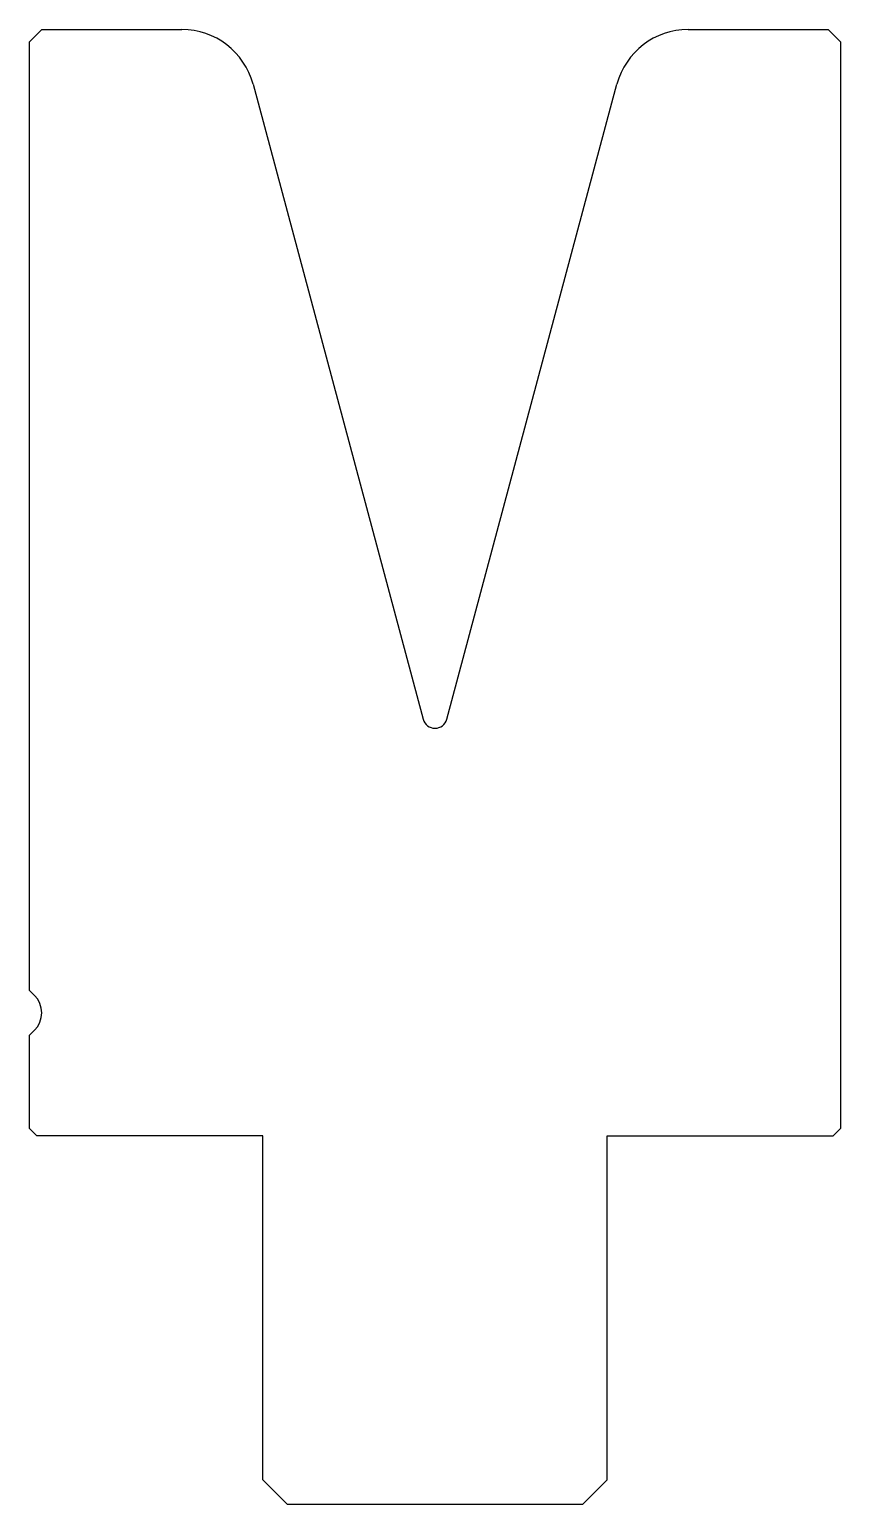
# Model space of a CAD drawing. Header units: metres. Extents: x -16.5 to 16.5, y 0 to 60.
import ezdxf

# ---------------------------------------------------------------- set-up
doc = ezdxf.new("R2010")
doc.units = ezdxf.units.M

msp = doc.modelspace()

# ---------------------------------------------------------------- linework, layer by layer
for p, q in [((-16, 60), (-16.5, 59.5)), ((-16, 60), (-10.301981, 60)), ((10.301981, 60), (16, 60)), ((16.5, 59.5), (16, 60)), ((-16.5, 20.914214), (-16.5, 59.5)), ((16.5, 59.5), (16.5, 15.3)), ((-7.404203, 57.776457), (-0.482963, 31.946036)), ((0.482963, 31.946036), (7.404203, 57.776457)), ((-16.5, 20.914214), (-16.292893, 20.707107)), ((-16.292893, 19.292893), (-16.5, 19.085786)), ((-16.5, 15.3), (-16.5, 19.085786)), ((-16.5, 15.3), (-16.2, 15)), ((-7, 15), (-16.2, 15)), ((-7, 1), (-7, 15)), ((7, 15), (16.2, 15)), ((7, 1), (7, 15)), ((16.2, 15), (16.5, 15.3)), ((-7, 1), (-6, 0)), ((6, 0), (7, 1)), ((6, 0), (-6, 0))]:
    msp.add_line(p, q)
for centre, radius, start, end in [((-10.301981, 57), 3, 15, 90), ((10.301981, 57), 3, 90, 165), ((0, 32.075445), 0.5, 195, 345), ((-17, 20), 1, 315, 45)]:
    msp.add_arc(centre, radius, start, end)

doc.saveas('drawing.dxf')
